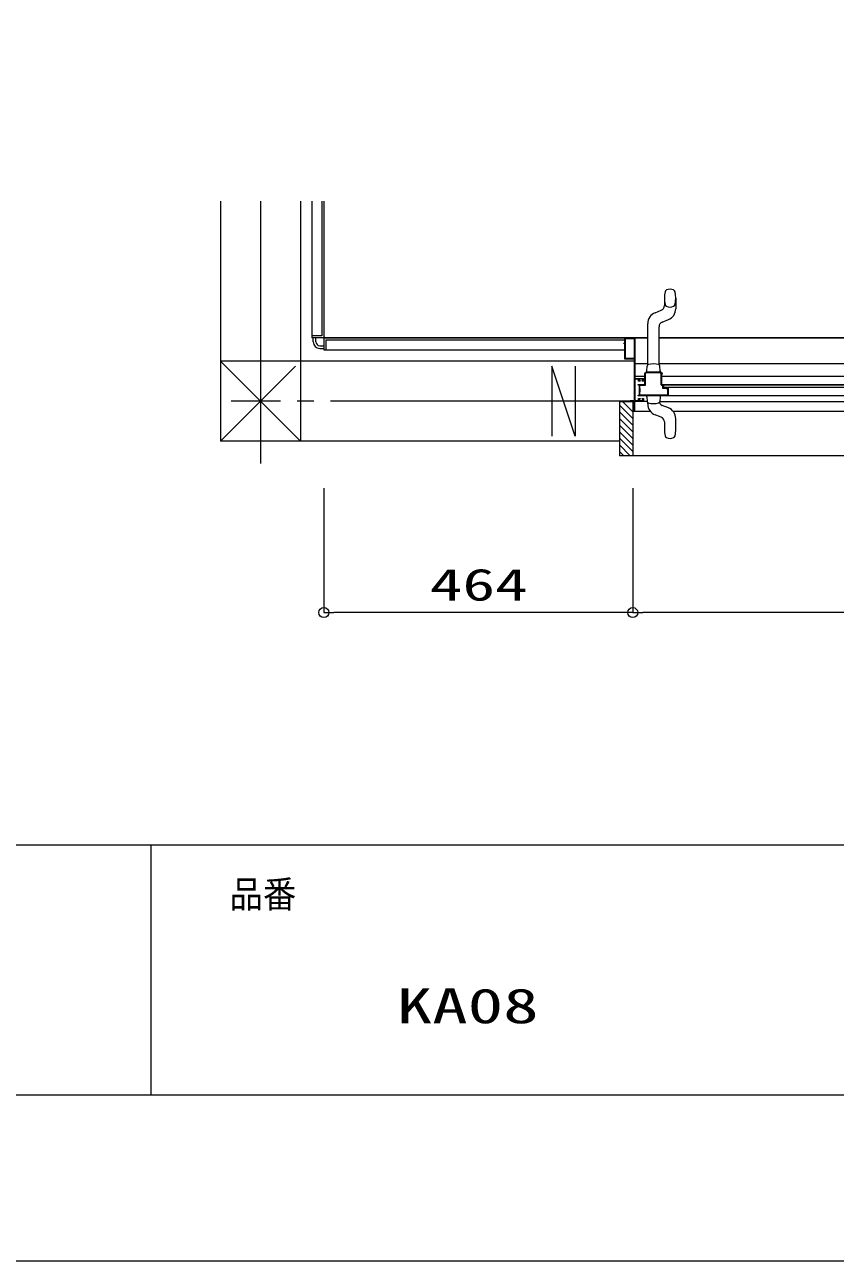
# Model space of a CAD drawing. Units: millimetres on the paper. Extents: x -305 to 305, y -152 to 152.
# Drawn here: x -78.6 to -29.9, y -148.5 to -74.2 of the extents above; entities that cross this region are included whole.
import ezdxf
from ezdxf.enums import TextEntityAlignment as Align

# ---------------------------------------------------------------- set-up
doc = ezdxf.new("R2010")
doc.units = ezdxf.units.MM
doc.linetypes.add('LONG_CHAIN', pattern=[21, 18, -1, 1, -1])
for name, color, linetype, lineweight in [('0-0_0', 7, 'Continuous', 9), ('0-1_VIEW0001', 7, 'Continuous', 9), ('0-2_1図面枠', 7, 'Continuous', 9), ('0-3_図面枠', 3, 'Continuous', 9), ('0-4_DEFPOINTS', 7, 'Continuous', 9)]:
    doc.layers.add(name, color=color, linetype=linetype, lineweight=lineweight)
doc.styles.add('ＭＳ ゴシック', font='')
doc.styles.get('ＭＳ ゴシック').set_extended_font_data('MS Gothic')

# ---------------------------------------------------------------- blocks, each defined once
blk = doc.blocks.new('_ORIGIN')
at = {"layer": '0-0_0'}
blk.add_line((0, 0), (-1, 0), dxfattribs=at)
blk.add_circle((0, 0), 0.5, dxfattribs=at)

msp = doc.modelspace()

# ---------------------------------------------------------------- linework, layer by layer
at = {"layer": '0-0_0'}
msp.add_line((-71.017, -123.498), (-71.017, -138.498), dxfattribs=at)
at = {"layer": '0-1_VIEW0001'}
for p, q in [((-66.817, -84.844), (-66.817, -99.244)), ((-62.017, -84.844), (-62.017, -99.244)), ((-61.337, -84.844), (-61.337, -93.045)), ((-60.737, -84.844), (-60.737, -92.925)), ((-60.617, -84.844), (-60.617, -93.025)), ((-60.617, -84.844), (-60.617, -92.926)), ((-40.157, -90.665), (-40.157, -91.114)), ((-39.477, -90.665), (-39.477, -91.305)), ((-40.714, -91.539), (-40.346, -91.393)), ((-40.287, -92.101), (-39.919, -91.955)), ((-41.157, -94.669), (-41.157, -92.19)), ((-40.477, -94.67), (-40.477, -92.38)), ((-60.737, -92.925), (-61.337, -92.925)), ((-60.637, -93.045), (-61.337, -93.045)), ((-61.257, -93.285), (-61.257, -93.045)), ((-61.097, -93.285), (-61.097, -93.045)), ((-60.857, -93.525), (-60.617, -93.525)), ((-60.617, -93.065), (-60.617, -93.765)), ((-60.597, -93.045), (-41.157, -93.045)), ((-41.157, -93.045), (-60.497, -93.045)), ((-60.497, -93.165), (-42.537, -93.165)), ((-60.497, -93.165), (-60.497, -93.765)), ((-42.537, -93.397), (-42.597, -93.397)), ((-42.537, -93.365), (-42.537, -93.045)), ((-42.537, -93.045), (-41.937, -93.045)), ((-42.501, -94.289), (-42.501, -93.081)), ((-42.501, -93.081), (-41.977, -93.081)), ((-41.977, -93.081), (-41.977, -94.289)), ((-41.937, -93.045), (-41.937, -95.485)), ((-41.917, -93.045), (-41.157, -93.045)), ((-40.477, -93.045), (-10.577, -93.045)), ((-10.617, -93.045), (-40.477, -93.045)), ((-11.317, -93.045), (-40.477, -93.045)), ((-60.857, -93.685), (-60.617, -93.685)), ((-60.617, -93.765), (-42.537, -93.765)), ((-41.977, -94.289), (-42.501, -94.289)), ((-62.017, -99.244), (-66.817, -94.444)), ((-41.981, -94.444), (-66.817, -94.444)), ((-62.317, -94.744), (-66.817, -99.244)), ((-46.916, -94.744), (-46.916, -98.944)), ((-45.516, -98.944), (-46.916, -94.744)), ((-45.516, -94.744), (-45.516, -98.944)), ((-41.981, -94.325), (-41.981, -96.813)), ((-41.157, -94.613), (-41.917, -94.613)), ((-11.697, -94.613), (-40.477, -94.613)), ((-40.417, -95.025), (-40.431, -94.747)), ((-40.417, -95.025), (-40.417, -95.085)), ((-40.417, -95.085), (-40.417, -95.025)), ((-41.337, -95.373), (-41.937, -95.373)), ((-41.937, -95.485), (-41.417, -95.485)), ((-41.937, -95.525), (-41.937, -96.805)), ((-41.717, -95.525), (-41.937, -95.525)), ((-41.717, -95.645), (-41.717, -95.525)), ((-41.621, -95.645), (-41.717, -95.645)), ((-41.453, -95.525), (-41.681, -95.525)), ((-41.681, -95.525), (-41.681, -95.605)), ((-41.681, -95.605), (-41.621, -95.605)), ((-41.621, -95.605), (-41.621, -95.645)), ((-41.501, -95.645), (-41.501, -95.605)), ((-41.501, -95.605), (-41.453, -95.605)), ((-41.417, -95.645), (-41.501, -95.645)), ((-41.453, -95.605), (-41.453, -95.525)), ((-41.417, -95.485), (-41.417, -95.645)), ((-41.337, -95.845), (-41.337, -95.205)), ((-41.301, -95.885), (-41.301, -95.205)), ((-41.215, -95.085), (-41.217, -95.085)), ((-41.217, -95.085), (-40.417, -95.085)), ((-41.217, -95.121), (-40.457, -95.121)), ((-41.215, -95.085), (-41.216, -95.085)), ((-40.417, -95.085), (-40.418, -95.085)), ((-40.416, -95.085), (-40.418, -95.085)), ((-40.373, -95.205), (-40.373, -95.845)), ((-40.337, -95.237), (-40.337, -95.845)), ((-10.617, -95.373), (-40.337, -95.373)), ((-40.309, -95.225), (-40.325, -95.225)), ((-40.297, -95.205), (-40.297, -95.213)), ((-41.657, -95.885), (-41.729, -95.885)), ((-41.729, -96.485), (-41.657, -96.485)), ((-41.705, -95.845), (-41.337, -95.845)), ((-11.305, -96.525), (-41.705, -96.525)), ((-41.657, -96.485), (-41.657, -95.885)), ((-41.657, -96.393), (-41.657, -95.977)), ((-41.625, -95.885), (-41.301, -95.885)), ((-41.625, -96.085), (-41.625, -95.885)), ((-41.605, -96.105), (-41.625, -96.085)), ((-41.625, -96.285), (-41.605, -96.265)), ((-41.625, -96.485), (-41.625, -96.285)), ((-39.969, -96.485), (-41.625, -96.485)), ((-41.605, -96.265), (-41.605, -96.105)), ((-41.217, -96.585), (-41.217, -96.525)), ((-40.416, -96.525), (-40.416, -96.585)), ((-40.337, -95.845), (-11.305, -95.845)), ((-40.333, -95.885), (-40.277, -95.885)), ((-40.277, -95.885), (-40.277, -96.069)), ((-40.277, -96.069), (-40.09, -96.069)), ((-10.993, -95.888), (-40.241, -95.888)), ((-40.241, -95.888), (-40.241, -96.033)), ((-40.241, -96.033), (-40.088, -96.033)), ((-40.201, -96.008), (-40.201, -95.888)), ((-40.201, -96.008), (-11.305, -96.008)), ((-40.085, -96.07), (-40.055, -96.082)), ((-40.073, -96.036), (-40.043, -96.048)), ((-40.04, -96.085), (-39.969, -96.085)), ((-40.038, -96.049), (-39.981, -96.049)), ((-39.969, -96.085), (-39.969, -96.485)), ((-39.961, -96.029), (-39.961, -96.025)), ((-39.953, -96.017), (-39.952, -96.017)), ((-39.946, -96.019), (-39.934, -96.026)), ((-39.929, -96.034), (-39.929, -96.525)), ((-42.857, -96.867), (-42.057, -96.867)), ((-42.857, -96.867), (-42.857, -100.127)), ((-42.057, -97.888), (-42.857, -97.088)), ((-42.057, -97.492), (-42.681, -96.867)), ((-42.217, -96.845), (-42.217, -96.813)), ((-42.217, -96.813), (-41.981, -96.813)), ((-41.977, -96.845), (-42.217, -96.845)), ((-42.057, -96.867), (-42.057, -100.127)), ((-41.977, -97.405), (-41.977, -96.845)), ((-41.937, -96.805), (-41.717, -96.805)), ((-41.937, -97.447), (-41.937, -96.845)), ((-41.417, -96.845), (-41.937, -96.845)), ((-41.199, -96.881), (-41.937, -96.881)), ((-41.717, -96.685), (-41.621, -96.685)), ((-41.717, -96.805), (-41.717, -96.685)), ((-41.621, -96.725), (-41.681, -96.725)), ((-41.681, -96.725), (-41.681, -96.805)), ((-41.681, -96.805), (-41.453, -96.805)), ((-41.621, -96.685), (-41.621, -96.725)), ((-41.501, -96.725), (-41.501, -96.685)), ((-41.453, -96.725), (-41.501, -96.725)), ((-41.453, -96.805), (-41.453, -96.725)), ((-41.216, -96.585), (-41.202, -96.863)), ((-41.157, -97.021), (-41.157, -96.942)), ((-40.504, -96.954), (-40.504, -96.954)), ((-40.504, -96.954), (-40.503, -96.954)), ((-40.434, -96.881), (18.963, -96.881)), ((-40.432, -96.863), (-40.431, -96.863)), ((-40.432, -96.863), (-40.431, -96.863)), ((-40.417, -96.585), (-40.431, -96.863)), ((-39.919, -97.255), (-40.287, -97.109)), ((-42.057, -98.288), (-42.857, -97.488)), ((-42.057, -98.688), (-42.857, -97.888)), ((-42.057, -97.405), (-41.977, -97.405)), ((-42.057, -97.433), (-42.057, -97.417)), ((-42.057, -97.447), (-41.012, -97.447)), ((-39.65, -97.445), (19.083, -97.445)), ((-39.477, -98.545), (-39.477, -97.906)), ((-42.057, -99.088), (-42.857, -98.288)), ((-42.057, -99.484), (-42.857, -98.684)), ((-40.157, -98.096), (-40.157, -98.545)), ((-42.857, -99.244), (-66.817, -99.244)), ((-42.057, -99.88), (-42.857, -99.08)), ((-42.205, -100.127), (-42.857, -99.476)), ((-42.601, -100.127), (-42.857, -99.872)), ((19.883, -100.127), (-42.857, -100.127)), ((-60.617, -102.085), (-60.617, -109.544)), ((-42.057, -102.085), (-42.057, -109.544)), ((-42.057, -102.085), (-42.057, -109.544)), ((-42.657, -109.544), (-60.017, -109.544)), ((18.483, -109.544), (-41.457, -109.544))]:
    msp.add_line(p, q, dxfattribs=at)
at = {"layer": '0-1_VIEW0001', "linetype": 'LONG_CHAIN'}
for p, q in [((-64.417, -84.844), (-64.417, -100.587)), ((-42.217, -96.844), (-66.188, -96.844))]:
    msp.add_line(p, q, dxfattribs=at)
at = {"layer": '0-1_VIEW0001'}
for points in [[(-42.597, -93.397), (-42.597, -93.365), (-42.537, -93.365)], [(-41.981, -94.325), (-42.537, -94.325), (-42.537, -93.397)], [(-41.217, -95.085), (-41.217, -95.025), (-41.202, -94.747)], [(-41.337, -95.205), (-41.301, -95.12), (-41.217, -95.085)], [(-41.301, -95.205), (-41.276, -95.146), (-41.217, -95.121)], [(-40.457, -95.121), (-40.397, -95.146), (-40.373, -95.205)], [(-40.417, -95.085), (-40.332, -95.12), (-40.297, -95.205)], [(-40.325, -95.225), (-40.333, -95.229), (-40.337, -95.237)], [(-40.297, -95.213), (-40.3, -95.222), (-40.309, -95.225)], [(-41.729, -95.885), (-41.734, -95.883), (-41.737, -95.877), (-41.727, -95.855), (-41.705, -95.845)], [(-41.705, -96.525), (-41.727, -96.516), (-41.737, -96.493), (-41.734, -96.488), (-41.729, -96.485)], [(-40.373, -95.845), (-40.361, -95.873), (-40.333, -95.885)], [(-40.09, -96.069), (-40.087, -96.069), (-40.085, -96.07)], [(-40.088, -96.033), (-40.081, -96.034), (-40.073, -96.036)], [(-40.055, -96.082), (-40.047, -96.084), (-40.04, -96.085)], [(-40.043, -96.048), (-40.04, -96.049), (-40.038, -96.049)], [(-39.981, -96.049), (-39.966, -96.043), (-39.961, -96.029)], [(-39.961, -96.025), (-39.958, -96.02), (-39.953, -96.017)], [(-39.952, -96.017), (-39.949, -96.018), (-39.946, -96.019)], [(-39.934, -96.026), (-39.93, -96.03), (-39.929, -96.034)], [(-41.501, -96.685), (-41.417, -96.685), (-41.417, -96.845)], [(-40.346, -97.817), (-40.508, -97.753), (-40.714, -97.671)]]:
    msp.add_lwpolyline(points, dxfattribs=at)
for centre, radius, start, end in [((-38.231, -90.665), 1.926, 168.65878, 191.34122), ((-39.962, -90.318), 0.16, 115.33998, 168.65878), ((-39.817, -90.625), 0.5, 64.66002, 115.33998), ((-39.671, -90.318), 0.16, 11.34122, 64.66002), ((-41.403, -90.665), 1.926, 348.65878, 11.34122), ((-40.457, -91.114), 0.3, 291.60357, 0), ((-39.962, -91.012), 0.16, 191.34122, 244.66002), ((-39.817, -90.705), 0.5, 244.66002, 295.33998), ((-40.177, -91.305), 0.7, 291.60357, 0), ((-39.671, -91.012), 0.16, 295.33998, 348.65878), ((-40.457, -92.19), 0.7, 111.60357, 180), ((-40.177, -92.38), 0.3, 111.60357, 180), ((-60.857, -93.285), 0.4, 180, 270), ((-60.857, -93.285), 0.24, 180, 270), ((-60.637, -93.025), 0.02, 270, 0), ((-60.497, -92.925), 0.12, 180, 270), ((-60.597, -93.065), 0.02, 90, 180), ((-41.102, -94.753), 0.1, 103.6794, 176.99899), ((-40.817, -95.75), 1.137, 73.79632, 105.78166), ((-40.531, -94.753), 0.1, 3.00101, 71.54323), ((-41.102, -96.858), 0.1, 183.00109, 256.47901), ((-40.457, -97.021), 0.7, 180, 248.39644), ((-40.817, -95.861), 1.137, 254.23039, 285.9811), ((-40.531, -96.858), 0.1, 285.94281, 356.99899), ((-40.177, -96.83), 0.3, 199.06335, 248.39644), ((-40.177, -97.906), 0.7, 0, 68.39644), ((-40.457, -98.096), 0.3, 0, 68.39644), ((-38.231, -98.545), 1.926, 180, 191.34122), ((-41.403, -98.545), 1.926, 348.65878, 0), ((-39.962, -98.892), 0.16, 191.34122, 244.66002), ((-39.817, -98.585), 0.5, 244.66002, 295.33998), ((-39.671, -98.892), 0.16, 295.33998, 348.65878)]:
    msp.add_arc(centre, radius, start, end, dxfattribs=at)
at = {"layer": '0-3_図面枠'}
msp.add_line((-291.017, -123.498), (108.983, -123.498), dxfattribs=at)
msp.add_lwpolyline([(-291.017, -138.498), (108.983, -138.498), (108.983, 138.502), (-291.017, 138.502)], close=True, dxfattribs=at)
at = {"layer": '0-4_DEFPOINTS'}
msp.add_line((118.983, -148.498), (-301.017, -148.498), dxfattribs=at)

# ---------------------------------------------------------------- block references
at = {"layer": '0-1_VIEW0001', "xscale": 0.6, "yscale": 0.6, "rotation": 180}
for p in [(-60.617, -109.544), (-42.057, -109.544)]:
    msp.add_blockref('_ORIGIN', p, dxfattribs=at)
at = {"layer": '0-1_VIEW0001', "xscale": 0.6, "yscale": 0.6}
msp.add_blockref('_ORIGIN', (-42.057, -109.544), dxfattribs=at)

# ---------------------------------------------------------------- texts
at = {"layer": '0-1_VIEW0001', "style": 'ＭＳ ゴシック', "width": 1.5}
msp.add_text('464', height=1.921, dxfattribs=at).set_placement((-54.25, -109.405), align=Align.BOTTOM_LEFT)
at = {"layer": '0-2_1図面枠', "style": 'ＭＳ ゴシック'}
for s, height, width, p in [('品番', 1.628, 0.9, (-66.276, -127.759)), ('KA08', 2.089, 1.5, (-56.239, -134.834))]:
    msp.add_text(s, height=height, dxfattribs=dict(at, width=width)).set_placement(p, align=Align.BOTTOM_LEFT)

doc.saveas('drawing.dxf')
